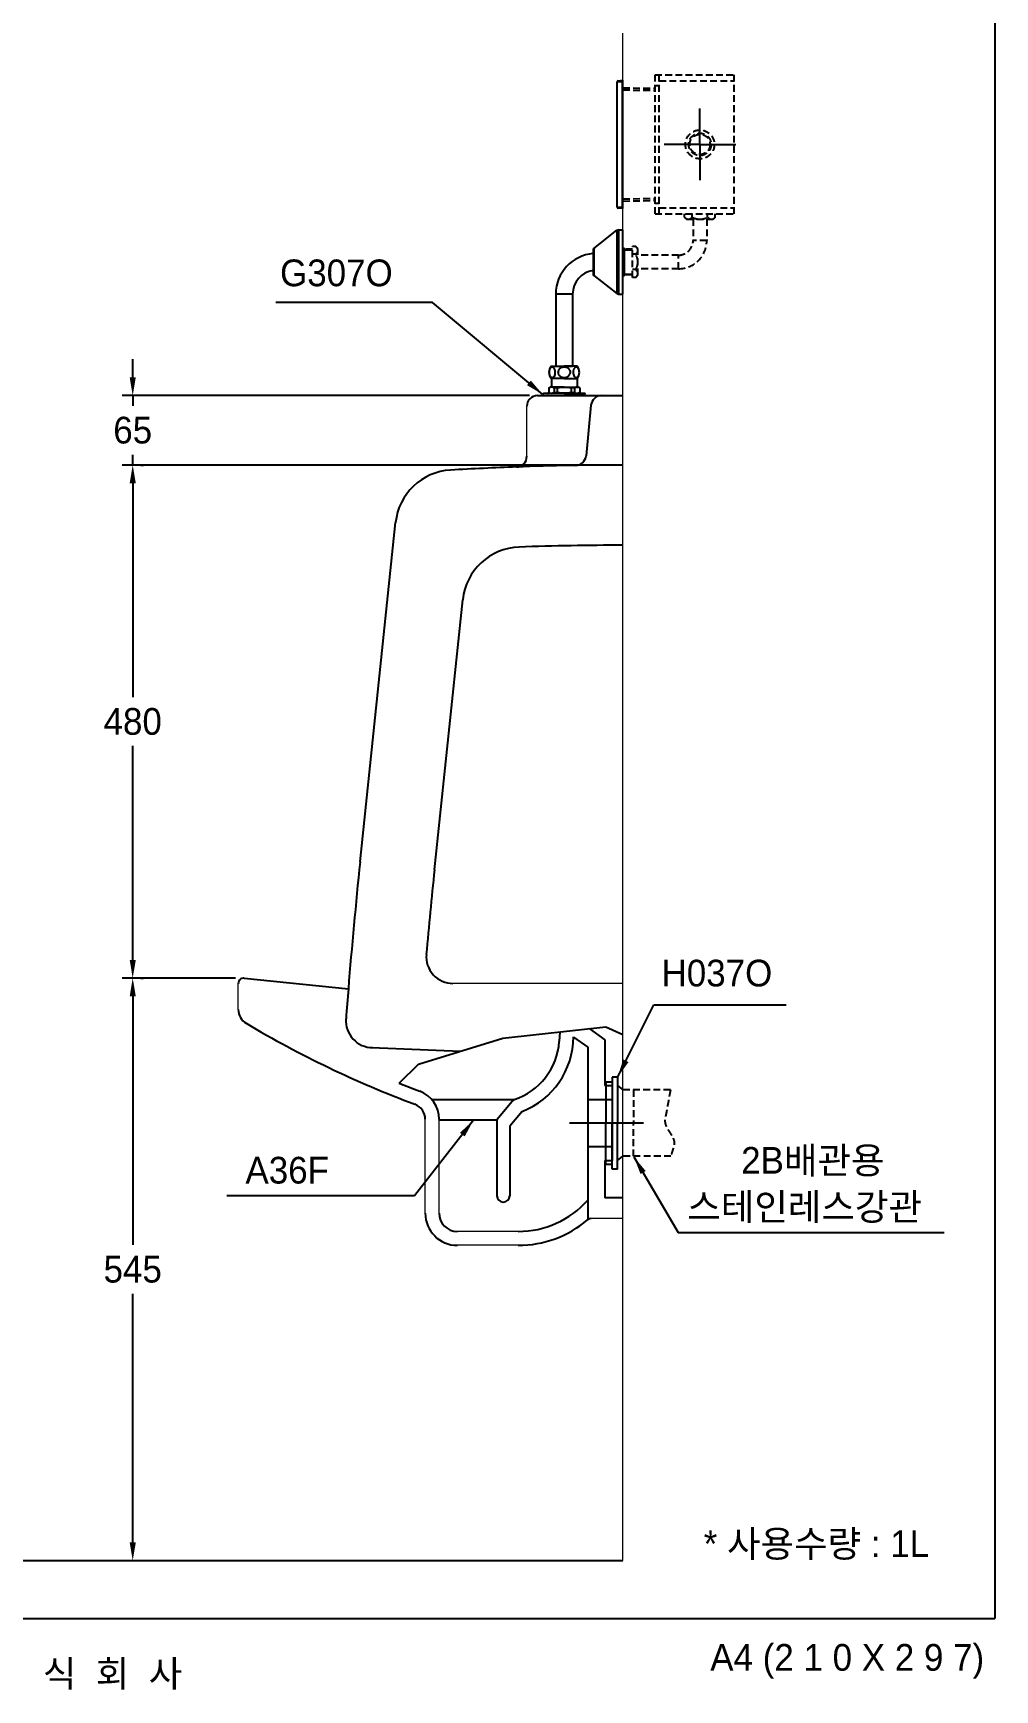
# Model space of a CAD drawing. Header units: millimetres. Extents: x 0 to 3797, y -67 to 2530.
# Drawn here: x 2897 to 3797, y -67 to 1483 of the extents above; entities that cross this region are included whole.
import ezdxf
from ezdxf.enums import TextEntityAlignment as Align
from ezdxf.lldxf.tags import DXFTag

# ---------------------------------------------------------------- set-up
doc = ezdxf.new("R2010")
doc.units = ezdxf.units.MM
doc.linetypes.add('DASHED2', pattern=[9.525, 6.35, -3.175])
for name, color, linetype in [('TEXT', 7, 'Continuous'), ('내부선 및 부속', 4, 'Continuous'), ('도각라인', 255, 'Continuous'), ('외형선', 3, 'Continuous'), ('점선', 6, 'DASHED2'), ('중심선', 1, 'DASHED'), ('치수선', 7, 'Continuous')]:
    doc.layers.add(name, color=color, linetype=linetype)
doc.styles.add('____', font='')
doc.styles.add('타이틀', font='H2GTRM.TTF', dxfattribs={"height": 25})
doc.styles.get('____').set_extended_font_data('굴림')
tags = doc.linetypes.add('DASHDOT', pattern=[70, 31, -13, 13, -13]).pattern_tags.tags
tags[10:11] = [DXFTag(74, 4), DXFTag(75, 0), DXFTag(340, '0'), DXFTag(46, 0.0), DXFTag(50, 0.0), DXFTag(44, 0.0), DXFTag(45, 0.0)]
tags[8:9] = [DXFTag(74, 4), DXFTag(75, 0), DXFTag(340, '0'), DXFTag(46, 0.0), DXFTag(50, 0.0), DXFTag(44, 0.0), DXFTag(45, 0.0)]
tags[6:7] = [DXFTag(74, 4), DXFTag(75, 0), DXFTag(340, '0'), DXFTag(46, 0.0), DXFTag(50, 0.0), DXFTag(44, 0.0), DXFTag(45, 0.0)]
tags[4:5] = [DXFTag(74, 4), DXFTag(75, 0), DXFTag(340, '0'), DXFTag(46, 0.0), DXFTag(50, 0.0), DXFTag(44, 0.0), DXFTag(45, 0.0)]
tags = doc.linetypes.add('DASHED', pattern=[25.72, 12.86, -12.86]).pattern_tags.tags
tags[6:7] = [DXFTag(74, 4), DXFTag(75, 0), DXFTag(340, '0'), DXFTag(46, 0.0), DXFTag(50, 0.0), DXFTag(44, 0.0), DXFTag(45, 0.0)]
tags[4:5] = [DXFTag(74, 4), DXFTag(75, 0), DXFTag(340, '0'), DXFTag(46, 0.0), DXFTag(50, 0.0), DXFTag(44, 0.0), DXFTag(45, 0.0)]
doc.dimstyles.new('MSADIM', dxfattribs={"dimtxt": 33, "dimasz": 17, "dimexe": 10, "dimexo": 7.5, "dimgap": 10, "dimtad": 0, "dimtih": 1, "dimtoh": 1, "dimdec": 0, "dimzin": 1, "dimdsep": 46, "dimtxsty": '____', "dimcen": 11.25, "dimadec": 0, "dimazin": 0, "dimtfac": 1, "dimtdec": 0, "dimtix": 1, "dimtmove": 0, "dimatfit": 3, "dimfxl": 0, "dimtolj": 1, "dimtzin": 1, "dimarcsym": 0})

# ---------------------------------------------------------------- blocks, each defined once
blk = doc.blocks.new('*D34')
at = {"layer": '치수선', "color": 0, "linetype": 'Continuous', "lineweight": -2}
for p, q in [((3441.4, 1079), (2980.1, 1079)), ((2990.1, 1062), (2990.1, 861.9)), ((2990.1, 616), (2990.1, 816.2)), ((3086.4, 599), (2980.1, 599))]:
    blk.add_line(p, q, dxfattribs=at)
at = {"layer": '치수선', "color": 0, "linetype": 'Continuous'}
for points in [[(2987.3, 1062), (2993, 1062), (2990.1, 1079)], [(2987.3, 616), (2993, 616), (2990.1, 599)]]:
    blk.add_solid(points, dxfattribs=at)
at = {"layer": '치수선', "color": 0, "linetype": 'Continuous', "insert": (2990.1, 839), "char_height": 25, "attachment_point": 5, "style": '____'}
blk.add_mtext('\\A1;480', dxfattribs=at)
blk = doc.blocks.new('*D35')
at = {"layer": '치수선', "color": 0, "linetype": 'Continuous', "lineweight": -2}
for p, q in [((2990.1, 1161), (2990.1, 1178)), ((3361.4, 1144), (2980.1, 1144)), ((2990.1, 1144), (2990.1, 1134.4)), ((2990.1, 1079), (2990.1, 1088.7)), ((2997.6, 1079), (3000.1, 1079)), ((2990.1, 1062), (2990.1, 1045))]:
    blk.add_line(p, q, dxfattribs=at)
at = {"layer": '치수선', "color": 0, "linetype": 'Continuous'}
for points in [[(2987.3, 1161), (2993, 1161), (2990.1, 1144)], [(2987.3, 1062), (2993, 1062), (2990.1, 1079)]]:
    blk.add_solid(points, dxfattribs=at)
at = {"layer": '치수선', "color": 0, "linetype": 'Continuous', "insert": (2990.1, 1111.5), "char_height": 25, "attachment_point": 5, "style": '____'}
blk.add_mtext('\\A1;65', dxfattribs=at)
blk = doc.blocks.new('*D36')
at = {"layer": '치수선', "color": 0, "linetype": 'Continuous', "lineweight": -2}
for p, q in [((2997.6, 599), (3000.1, 599)), ((2990.1, 582), (2990.1, 349.4)), ((2990.1, 71), (2990.1, 303.7)), ((2997.6, 54), (3000.1, 54))]:
    blk.add_line(p, q, dxfattribs=at)
at = {"layer": '치수선', "color": 0, "linetype": 'Continuous'}
for points in [[(2987.3, 582), (2993, 582), (2990.1, 599)], [(2987.3, 71), (2993, 71), (2990.1, 54)]]:
    blk.add_solid(points, dxfattribs=at)
at = {"layer": '치수선', "color": 0, "linetype": 'Continuous', "insert": (2990.1, 326.5), "char_height": 25, "attachment_point": 5, "style": '____'}
blk.add_mtext('\\A1;545', dxfattribs=at)

msp = doc.modelspace()

# ---------------------------------------------------------------- linework, layer by layer
at = {"layer": '내부선 및 부속', "linetype": 'Continuous'}
for p, q in [((3443.4, 1437.6), (3448.4, 1437.9)), ((3443.4, 1320.4), (3443.4, 1437.6)), ((3444.3, 1438.6), (3448.9, 1439)), ((3448.3, 1438.9), (3448.4, 1437.9)), ((3448.4, 1437.9), (3448.9, 1438)), ((3448.4, 1320), (3448.4, 1437.9)), ((3448.9, 1319), (3448.9, 1439)), ((3448.4, 1320), (3443.4, 1320.4)), ((3448.9, 1319), (3444.3, 1319.4)), ((3448.3, 1319), (3448.4, 1320)), ((3448.9, 1320), (3448.4, 1320)), ((3421.7, 1281.6), (3443.3, 1298.6)), ((3443.3, 1298.6), (3443.3, 1239.4)), ((3444.6, 1299), (3444.6, 1239)), ((3444.6, 1299), (3448.9, 1299)), ((3448.9, 1239), (3448.9, 1299)), ((3420.9, 1280), (3420.9, 1258)), ((3421.7, 1281.6), (3421.7, 1256.4)), ((3448.9, 1282), (3450.4, 1282)), ((3449.1, 1280.5), (3448.9, 1280.5)), ((3449.1, 1282), (3449.1, 1280.5)), ((3450.4, 1256), (3450.4, 1282)), ((3421.7, 1256.4), (3443.3, 1239.4)), ((3449.1, 1270.4), (3448.9, 1270.4)), ((3449.1, 1267.5), (3448.9, 1267.5)), ((3449.1, 1257.4), (3448.9, 1257.4)), ((3450.4, 1256), (3448.9, 1256)), ((3449.1, 1270.4), (3449.1, 1267.5)), ((3449.1, 1257.4), (3449.1, 1256)), ((3386, 1239), (3386, 1171.5)), ((3401.8, 1239), (3386, 1239)), ((3401.8, 1239), (3401.8, 1171.5)), ((3444.6, 1239), (3448.9, 1239)), ((3379.8, 1166.6), (3379.7, 1165.8)), ((3379.7, 1165.8), (3379.8, 1164.8)), ((3379.9, 1167.5), (3379.8, 1167.3)), ((3379.8, 1167.3), (3379.8, 1167)), ((3379.8, 1167), (3379.8, 1166.6)), ((3379.8, 1164.8), (3379.8, 1164.5)), ((3379.8, 1164.5), (3379.9, 1164.1)), ((3380, 1167.7), (3379.9, 1167.5)), ((3379.9, 1164.1), (3379.9, 1163.9)), ((3379.9, 1163.9), (3380, 1163.7)), ((3380.1, 1168.2), (3380, 1168)), ((3380, 1168), (3380, 1167.7)), ((3380, 1163.7), (3380.1, 1163.5)), ((3380.2, 1168.5), (3380.1, 1168.3)), ((3380.1, 1168.3), (3380.1, 1168.2)), ((3380.1, 1163.5), (3380.1, 1163.3)), ((3380.1, 1163.3), (3380.2, 1163.2)), ((3380.3, 1168.6), (3380.2, 1168.5)), ((3380.2, 1163.2), (3380.2, 1163)), ((3380.2, 1163), (3380.3, 1162.9)), ((3380.4, 1168.9), (3380.3, 1168.8)), ((3380.3, 1168.8), (3380.3, 1168.6)), ((3380.3, 1162.9), (3380.4, 1162.8)), ((3380.5, 1169), (3380.4, 1168.9)), ((3380.4, 1162.8), (3380.4, 1162.6)), ((3380.4, 1162.6), (3380.5, 1162.5)), ((3380.6, 1169.2), (3380.5, 1169.1)), ((3380.5, 1169.1), (3380.5, 1169)), ((3380.5, 1162.5), (3380.6, 1162.4)), ((3380.7, 1169.4), (3380.6, 1169.2)), ((3380.8, 1169.6), (3380.7, 1169.5)), ((3380.7, 1169.5), (3380.7, 1169.4)), ((3380.9, 1169.7), (3380.8, 1169.6)), ((3381, 1169.8), (3380.9, 1169.7)), ((3381.1, 1169.9), (3381, 1169.8)), ((3381.2, 1170), (3381.1, 1169.9)), ((3381.3, 1170), (3381.2, 1170)), ((3381.4, 1170.2), (3381.3, 1170.1)), ((3381.3, 1170.1), (3381.3, 1170)), ((3381.5, 1170.3), (3381.4, 1170.2)), ((3381.5, 1171.5), (3393.9, 1171.5)), ((3381.6, 1170.3), (3381.5, 1170.3)), ((3381.7, 1170.4), (3381.6, 1170.3)), ((3381.8, 1170.4), (3381.7, 1170.4)), ((3381.9, 1170.5), (3381.8, 1170.4)), ((3382, 1170.5), (3381.9, 1170.5)), ((3382.3, 1170.6), (3382, 1170.5)), ((3382.5, 1170.6), (3382.3, 1170.6)), ((3382.6, 1170.6), (3382.5, 1170.6)), ((3382.8, 1170.6), (3382.6, 1170.6)), ((3383, 1170.6), (3382.8, 1170.6)), ((3383.2, 1170.5), (3383, 1170.6)), ((3383.3, 1170.5), (3383.2, 1170.5)), ((3383.4, 1170.4), (3383.3, 1170.5)), ((3383.5, 1170.4), (3383.4, 1170.4)), ((3383.6, 1170.3), (3383.5, 1170.4)), ((3383.7, 1170.3), (3383.6, 1170.3)), ((3383.8, 1170.2), (3383.7, 1170.3)), ((3383.9, 1170.2), (3383.8, 1170.2)), ((3384, 1170.1), (3383.9, 1170.2)), ((3384, 1170), (3384, 1170.1)), ((3384.1, 1169.9), (3384, 1170)), ((3384.2, 1169.8), (3384.1, 1169.9)), ((3384.3, 1169.7), (3384.2, 1169.8)), ((3384.4, 1169.6), (3384.3, 1169.7)), ((3384.5, 1169.5), (3384.4, 1169.6)), ((3384.5, 1169.4), (3384.5, 1169.5)), ((3384.6, 1169.3), (3384.5, 1169.4)), ((3384.7, 1169.2), (3384.6, 1169.3)), ((3384.8, 1169.1), (3384.7, 1169.2)), ((3384.8, 1168.9), (3384.8, 1169.1)), ((3384.9, 1168.8), (3384.8, 1168.9)), ((3385, 1168.7), (3384.9, 1168.8)), ((3385, 1168.5), (3385, 1168.7)), ((3385.1, 1168.4), (3385, 1168.5)), ((3385.1, 1168.3), (3385.1, 1168.4)), ((3385.2, 1168.1), (3385.1, 1168.3)), ((3385.2, 1167.9), (3385.2, 1168.1)), ((3385.3, 1167.7), (3385.2, 1167.9)), ((3385.4, 1167.4), (3385.3, 1167.7)), ((3385.4, 1167.1), (3385.4, 1167.4)), ((3385.5, 1166.8), (3385.4, 1167.1)), ((3385.5, 1165.8), (3385.5, 1166.8)), ((3386, 1171.5), (3401.8, 1171.5)), ((3388.1, 1165.5), (3388.2, 1164.8)), ((3388.2, 1164.8), (3388.4, 1164.2)), ((3388.6, 1167.8), (3388.4, 1167.5)), ((3388.4, 1164.2), (3388.5, 1163.9)), ((3388.5, 1163.9), (3388.7, 1163.5)), ((3388.8, 1168.2), (3388.6, 1167.8)), ((3388.7, 1163.5), (3388.9, 1163.2)), ((3389, 1168.5), (3388.8, 1168.2)), ((3388.9, 1163.2), (3389.2, 1163)), ((3389.3, 1168.8), (3389, 1168.5)), ((3389.2, 1163), (3389.5, 1162.6)), ((3389.6, 1169.1), (3389.3, 1168.8)), ((3389.5, 1162.6), (3389.8, 1162.4)), ((3389.9, 1169.3), (3389.6, 1169.1)), ((3390.3, 1169.6), (3389.9, 1169.3)), ((3390.6, 1169.8), (3390.3, 1169.6)), ((3391.1, 1170), (3390.6, 1169.8)), ((3391.5, 1170.2), (3391.1, 1170)), ((3392.1, 1170.4), (3391.5, 1170.2)), ((3406.3, 1171.5), (3393.9, 1171.5)), ((3396.3, 1170.2), (3395.7, 1170.4)), ((3396.7, 1170), (3396.3, 1170.2)), ((3397.1, 1169.8), (3396.7, 1170)), ((3397.5, 1169.6), (3397.1, 1169.8)), ((3397.9, 1169.3), (3397.5, 1169.6)), ((3398.1, 1169.1), (3397.9, 1169.3)), ((3398, 1162.4), (3398.3, 1162.6)), ((3398.5, 1168.8), (3398.1, 1169.1)), ((3398.3, 1162.6), (3398.6, 1163)), ((3398.7, 1168.5), (3398.5, 1168.8)), ((3398.6, 1163), (3398.8, 1163.2)), ((3398.9, 1168.2), (3398.7, 1168.5)), ((3398.8, 1163.2), (3399, 1163.5)), ((3399.2, 1167.8), (3398.9, 1168.2)), ((3399, 1163.5), (3399.3, 1163.9)), ((3399.3, 1167.5), (3399.2, 1167.8)), ((3399.3, 1163.9), (3399.4, 1164.2)), ((3399.4, 1164.2), (3399.6, 1164.8)), ((3399.6, 1164.8), (3399.7, 1165.5)), ((3402.3, 1166.8), (3402.2, 1165.8)), ((3402.4, 1167.4), (3402.3, 1167.1)), ((3402.3, 1167.1), (3402.3, 1166.8)), ((3402.5, 1167.7), (3402.4, 1167.4)), ((3402.6, 1168.1), (3402.5, 1167.9)), ((3402.5, 1167.9), (3402.5, 1167.7)), ((3402.7, 1168.4), (3402.6, 1168.3)), ((3402.6, 1168.3), (3402.6, 1168.1)), ((3402.8, 1168.7), (3402.7, 1168.5)), ((3402.7, 1168.5), (3402.7, 1168.4)), ((3402.9, 1168.8), (3402.8, 1168.7)), ((3403, 1169.1), (3402.9, 1168.9)), ((3402.9, 1168.9), (3402.9, 1168.8)), ((3403.1, 1169.2), (3403, 1169.1)), ((3403.2, 1169.4), (3403.1, 1169.3)), ((3403.1, 1169.3), (3403.1, 1169.2)), ((3403.3, 1169.5), (3403.2, 1169.4)), ((3403.4, 1169.6), (3403.3, 1169.5)), ((3403.5, 1169.7), (3403.4, 1169.6)), ((3403.6, 1169.9), (3403.5, 1169.8)), ((3403.5, 1169.8), (3403.5, 1169.7)), ((3403.7, 1170), (3403.6, 1169.9)), ((3403.8, 1170.1), (3403.7, 1170)), ((3403.9, 1170.2), (3403.8, 1170.1)), ((3404, 1170.2), (3403.9, 1170.2)), ((3404.1, 1170.3), (3404, 1170.2)), ((3404.2, 1170.3), (3404.1, 1170.3)), ((3404.3, 1170.4), (3404.2, 1170.3)), ((3404.4, 1170.4), (3404.3, 1170.4)), ((3404.5, 1170.5), (3404.4, 1170.4)), ((3404.6, 1170.5), (3404.5, 1170.5)), ((3404.8, 1170.6), (3404.6, 1170.5)), ((3405, 1170.6), (3404.8, 1170.6)), ((3405.1, 1170.6), (3405, 1170.6)), ((3405.3, 1170.6), (3405.1, 1170.6)), ((3405.5, 1170.6), (3405.3, 1170.6)), ((3405.8, 1170.5), (3405.5, 1170.6)), ((3405.9, 1170.5), (3405.8, 1170.5)), ((3406, 1170.4), (3405.9, 1170.5)), ((3406.1, 1170.3), (3406, 1170.4)), ((3406, 1170.4), (3406, 1170.4)), ((3406.2, 1170.3), (3406.1, 1170.3)), ((3406.3, 1170.2), (3406.2, 1170.3)), ((3406.4, 1170.1), (3406.3, 1170.2)), ((3406.5, 1170), (3406.4, 1170.1)), ((3406.6, 1170), (3406.5, 1170)), ((3406.7, 1169.9), (3406.6, 1170)), ((3406.8, 1169.8), (3406.7, 1169.9)), ((3406.9, 1169.7), (3406.8, 1169.8)), ((3406.9, 1169.6), (3406.9, 1169.7)), ((3407, 1169.5), (3406.9, 1169.6)), ((3407.1, 1169.4), (3407, 1169.5)), ((3407.2, 1169.2), (3407.1, 1169.4)), ((3407.2, 1169.1), (3407.2, 1169.2)), ((3407.3, 1169), (3407.2, 1169.1)), ((3407.2, 1162.4), (3407.3, 1162.5)), ((3407.4, 1168.9), (3407.3, 1169)), ((3407.3, 1162.6), (3407.4, 1162.8)), ((3407.3, 1162.5), (3407.3, 1162.6)), ((3407.4, 1168.8), (3407.4, 1168.9)), ((3407.5, 1168.6), (3407.4, 1168.8)), ((3407.4, 1162.8), (3407.5, 1162.9)), ((3407.6, 1168.5), (3407.5, 1168.6)), ((3407.5, 1163), (3407.6, 1163.2)), ((3407.5, 1162.9), (3407.5, 1163)), ((3407.6, 1168.3), (3407.6, 1168.5)), ((3407.7, 1168.2), (3407.6, 1168.3)), ((3407.6, 1163.3), (3407.7, 1163.5)), ((3407.6, 1163.2), (3407.6, 1163.3)), ((3407.7, 1168), (3407.7, 1168.2)), ((3407.8, 1167.7), (3407.7, 1168)), ((3407.7, 1163.5), (3407.8, 1163.7)), ((3407.9, 1167.5), (3407.8, 1167.7)), ((3407.8, 1163.9), (3407.9, 1164.1)), ((3407.8, 1163.7), (3407.8, 1163.9)), ((3407.9, 1167.3), (3407.9, 1167.5)), ((3408, 1167), (3407.9, 1167.3)), ((3407.9, 1164.5), (3408, 1164.8)), ((3407.9, 1164.1), (3407.9, 1164.5)), ((3408, 1166.6), (3408, 1167)), ((3408.1, 1165.8), (3408, 1166.6)), ((3408, 1164.8), (3408.1, 1165.8)), ((3379.4, 1151.1), (3380.9, 1152)), ((3379.4, 1151.1), (3379.4, 1147)), ((3380.6, 1162.4), (3380.6, 1162.3)), ((3380.6, 1162.3), (3380.7, 1162.2)), ((3380.7, 1162.2), (3380.8, 1162)), ((3380.8, 1162), (3380.9, 1161.9)), ((3380.9, 1161.9), (3380.9, 1161.8)), ((3380.9, 1161.8), (3381, 1161.8)), ((3393.9, 1152), (3380.9, 1152)), ((3381, 1161.8), (3381.1, 1161.7)), ((3381.1, 1161.7), (3381.2, 1161.6)), ((3381.2, 1161.6), (3381.3, 1161.5)), ((3381.3, 1161.5), (3381.4, 1161.4)), ((3381.4, 1161.4), (3381.5, 1161.4)), ((3381.5, 1161.4), (3381.6, 1161.3)), ((3385.4, 1160), (3381.5, 1160)), ((3381.6, 1161.3), (3381.7, 1161.2)), ((3381.7, 1161.2), (3381.8, 1161.2)), ((3381.8, 1161.2), (3381.9, 1161.1)), ((3381.9, 1161.1), (3382, 1161.1)), ((3381.9, 1160), (3381.9, 1152)), ((3382, 1161.1), (3382.1, 1161.1)), ((3382.1, 1161.1), (3382.3, 1161)), ((3382.3, 1161), (3382.5, 1161)), ((3382.5, 1161), (3382.6, 1161)), ((3382.6, 1161), (3382.8, 1161)), ((3382.8, 1161), (3383, 1161)), ((3383, 1161), (3383.2, 1161.1)), ((3383.2, 1161.1), (3383.3, 1161.1)), ((3383.3, 1161.1), (3383.4, 1161.2)), ((3383.4, 1161.2), (3383.5, 1161.2)), ((3383.5, 1161.2), (3383.6, 1161.3)), ((3383.6, 1161.3), (3383.7, 1161.3)), ((3383.7, 1161.3), (3383.8, 1161.4)), ((3383.8, 1161.4), (3383.9, 1161.5)), ((3383.9, 1161.5), (3384, 1161.5)), ((3384, 1161.5), (3384.1, 1161.6)), ((3384.1, 1161.6), (3384.2, 1161.7)), ((3384.2, 1161.7), (3384.3, 1161.8)), ((3384.3, 1161.9), (3384.4, 1162)), ((3384.3, 1161.8), (3384.3, 1161.9)), ((3384.4, 1151), (3384.4, 1149)), ((3384.4, 1149), (3384.4, 1147)), ((3393.9, 1160), (3385.4, 1160)), ((3387.4, 1151), (3387.4, 1149)), ((3387.4, 1149), (3387.4, 1147)), ((3389.8, 1162.4), (3390.1, 1162.2)), ((3390.1, 1162.2), (3390.4, 1161.9)), ((3393.9, 1160), (3402.4, 1160)), ((3393.9, 1152), (3406.9, 1152)), ((3397.4, 1161.9), (3397.7, 1162.2)), ((3397.7, 1162.2), (3398, 1162.4)), ((3400.4, 1151), (3400.4, 1149)), ((3400.4, 1149), (3400.4, 1147)), ((3402.4, 1160), (3406.2, 1160)), ((3403.3, 1162), (3403.4, 1161.9)), ((3403.4, 1161.9), (3403.5, 1161.8)), ((3403.4, 1151), (3403.4, 1149)), ((3403.4, 1149), (3403.4, 1147)), ((3403.5, 1161.8), (3403.6, 1161.7)), ((3403.6, 1161.7), (3403.7, 1161.6)), ((3403.7, 1161.6), (3403.8, 1161.5)), ((3403.8, 1161.5), (3403.9, 1161.5)), ((3403.9, 1161.5), (3404, 1161.4)), ((3404, 1161.4), (3404, 1161.3)), ((3404, 1161.3), (3404.1, 1161.3)), ((3404.1, 1161.3), (3404.2, 1161.2)), ((3404.2, 1161.2), (3404.3, 1161.2)), ((3404.3, 1161.2), (3404.4, 1161.1)), ((3404.4, 1161.1), (3404.5, 1161.1)), ((3404.5, 1161.1), (3404.8, 1161)), ((3404.8, 1161), (3405, 1161)), ((3405, 1161), (3405.1, 1161)), ((3405.1, 1161), (3405.3, 1161)), ((3405.3, 1161), (3405.5, 1161)), ((3405.5, 1161), (3405.7, 1161.1)), ((3405.7, 1161.1), (3405.8, 1161.1)), ((3405.8, 1161.1), (3405.9, 1161.1)), ((3405.9, 1161.1), (3406, 1161.2)), ((3405.9, 1160), (3405.9, 1152)), ((3406, 1161.2), (3406.1, 1161.2)), ((3406.1, 1161.2), (3406.2, 1161.3)), ((3406.2, 1161.3), (3406.3, 1161.4)), ((3406.3, 1161.4), (3406.4, 1161.4)), ((3406.4, 1161.4), (3406.5, 1161.5)), ((3406.5, 1161.5), (3406.6, 1161.6)), ((3406.6, 1161.7), (3406.7, 1161.8)), ((3406.6, 1161.6), (3406.6, 1161.7)), ((3406.7, 1161.8), (3406.8, 1161.8)), ((3406.8, 1161.8), (3406.9, 1161.9)), ((3406.9, 1161.9), (3407, 1162)), ((3408.4, 1151.1), (3406.9, 1152)), ((3407, 1162), (3407.1, 1162.2)), ((3407.1, 1162.3), (3407.2, 1162.4)), ((3407.1, 1162.2), (3407.1, 1162.3)), ((3408.4, 1151.1), (3408.4, 1147)), ((3412.9, 1146), (3374.9, 1146)), ((3374.9, 1144), (3393.9, 1144)), ((3374.9, 1144), (3393.9, 1144)), ((3375.9, 1144), (3411.9, 1144)), ((3378.4, 1146), (3378.5, 1146)), ((3412.9, 1144), (3393.9, 1144)), ((3412.9, 1144), (3393.9, 1144)), ((3409.3, 1146), (3409.4, 1146)), ((3257.6, 518.4), (3336.5, 542.8)), ((3336.5, 542.8), (3432.8, 553.5)), ((3389.9, 548.7), (3389.3, 539.8)), ((3402.5, 543.9), (3415.9, 534.3)), ((3417.3, 551.8), (3431.9, 541.4)), ((3432.8, 553.5), (3448.9, 546.3)), ((3415.9, 534.3), (3415.9, 441.4)), ((3431.9, 541.4), (3431.9, 498.4)), ((3239.4, 500.6), (3257.6, 518.4)), ((3431.9, 498.4), (3438.9, 498.4)), ((3432.9, 501.9), (3438.9, 501.9)), ((3432.9, 501.9), (3432.9, 463.4)), ((3443.9, 506.4), (3438.9, 506.4)), ((3438.9, 506.4), (3438.9, 463.4)), ((3438.9, 498.4), (3438.9, 428.4)), ((3443.9, 506.4), (3443.9, 463.4)), ((3443.9, 498.4), (3448.9, 494.4)), ((3269.9, 485.4), (3346.9, 485.4)), ((3346.9, 485.4), (3330.9, 466.4)), ((3415.9, 485.4), (3438.9, 485.4)), ((3276.9, 466.4), (3330.9, 466.4)), ((3330.9, 466.4), (3330.9, 395.4)), ((3354.6, 474.3), (3342.9, 460.4)), ((3342.9, 460.4), (3342.9, 395.4)), ((3432.9, 424.9), (3432.9, 463.4)), ((3438.9, 420.4), (3438.9, 463.4)), ((3443.9, 420.4), (3443.9, 463.4)), ((3415.9, 441.4), (3415.9, 373)), ((3415.9, 441.4), (3438.9, 441.4)), ((3431.9, 428.4), (3438.9, 428.4)), ((3431.9, 428.4), (3431.9, 393.4)), ((3432.9, 424.9), (3438.9, 424.9)), ((3443.9, 420.4), (3438.9, 420.4)), ((3443.9, 428.4), (3448.9, 432.4)), ((3448.9, 393.4), (3431.9, 393.4))]:
    msp.add_line(p, q, dxfattribs=at)
at = {"layer": '내부선 및 부속'}
for p, q in [((3418.9, 1135), (3414.3, 1087.7)), ((3272.5, 700.4), (3299, 953)), ((3213.6, 534.1), (3296.7, 530.5))]:
    msp.add_line(p, q, dxfattribs=at)
at = {"layer": '내부선 및 부속', "linetype": 'Continuous', "lineweight": 18}
for p, q in [((3448.9, 594), (3289.8, 594)), ((3276.9, 379), (3276.9, 466.9)), ((3350.9, 362), (3293.9, 362))]:
    msp.add_line(p, q, dxfattribs=at)
at = {"layer": '내부선 및 부속', "linetype": 'Continuous'}
for centre, radius, start, end in [((3444.4, 1437.6), 1, 95.0006, 180.0001), ((3444.4, 1320.4), 1, 179.9999, 264.9994), ((3444.6, 1297), 2, 90, 128.047), ((3423.9, 1239), 37.9, 94.54, 180), ((3422.9, 1280), 2, 128.047, 180), ((3423.9, 1239), 22.1, 97.8018, 180), ((3422.9, 1258), 2, 180, 231.953), ((3444.6, 1241), 2, 231.953, 270), ((3389.6, 1165.7), 9.98, 144.4985, 179.7412), ((3389.6, 1165.7), 9.98, 179.7412, 214.8682), ((3380.1, 1165.3), 5.48, 322.4236, 4.714), ((3391.8, 1165.8), 3.73, 153.456, 184.8193), ((3393.4, 1165.9), 4.7, 84.3415, 106.5393), ((3394.3, 1165.9), 4.7, 73.4607, 95.6585), ((3396, 1165.8), 3.73, 355.1807, 26.544), ((3407.7, 1165.3), 5.48, 175.286, 217.5764), ((3398.1, 1165.7), 9.98, 0.2588, 35.5015), ((3398.1, 1165.7), 9.98, 325.1318, 0.2588), ((3378.4, 1147), 1, 275.4232, 0), ((3381.9, 1149.7), 3.63, 226.537, 313.5656), ((3380.9, 1145.6), 6.43, 57.6144, 90.4948), ((3385.9, 1145.5), 5.72, 74.7919, 105.2081), ((3385.9, 1152.6), 5.72, 254.7919, 285.2081), ((3393.2, 1118.3), 33.2, 88.77, 100.0274), ((3393.2, 1179.8), 33.2, 259.9726, 271.23), ((3393.9, 1167.9), 6.92, 239.3391, 269.8436), ((3393.9, 1167.9), 6.92, 270.1564, 300.6609), ((3394.6, 1118.3), 33.2, 79.9726, 91.23), ((3394.6, 1179.8), 33.2, 268.77, 280.0274), ((3401.9, 1145.5), 5.72, 74.7919, 105.2081), ((3401.9, 1152.6), 5.72, 254.7919, 285.2081), ((3406.8, 1145.6), 6.43, 89.5052, 122.3856), ((3405.9, 1149.7), 3.63, 226.4344, 313.463), ((3409.4, 1147), 1, 180, 264.5768), ((3374.9, 1145), 1, 90, 180), ((3374.9, 1145), 1, 180, 270), ((3412.9, 1145), 1, 0, 90), ((3412.9, 1145), 1, 270, 0), ((3327.5, 544.2), 75, 291.1982, 359.7775), ((3327.5, 544.2), 62, 288.2609, 355.8809), ((3336.9, 395.4), 6, 180, 0)]:
    msp.add_arc(centre, radius, start, end, dxfattribs=at)
at = {"layer": '내부선 및 부속'}
for centre, radius, start, end in [((3428.9, 1134), 10, 90, 174.4373), ((3404.4, 1088.7), 10, 270.9241, 354.4373), ((3448.9, -1671), 2750, 90, 92.0764), ((3353.7, 947.3), 55, 92.0789, 174.0209), ((3448.9, -1676), 2680, 90, 92.0789), ((3448.9, -1676), 2680, 92.0764, 92.0789), ((8175.7, 186.9), 4930, 174.0209, 174.9457), ((3289.8, 619), 25, 174.9457, 270), ((8175.7, 186.9), 5000, 175.387, 175.7103), ((3214.6, 559), 25, 175.7103, 270), ((3606, 1417), 987, 248.193, 249.3992), ((3248.9, 466.9), 28, 0, 69.3992), ((3296.7, 571.5), 100, 299.7546, 300.3331), ((3350.9, 449), 87, 270, 318.3494), ((3293.9, 379), 17, 180, 270)]:
    msp.add_arc(centre, radius, start, end, dxfattribs=at)
at = {"layer": '내부선 및 부속', "linetype": 'Continuous'}
for points, knots in [([(3450.4, 1275.5), (3450.4, 1276.3), (3450.1, 1278.1), (3449.5, 1279.7), (3449.1, 1280.5)], [0, 0, 0, 0, 0.496546, 1, 1, 1, 1]), ([(3449.1, 1270.4), (3449.5, 1271.2), (3450.1, 1272.9), (3450.4, 1274.6), (3450.4, 1275.5)], [0, 0, 0, 0, 0.503432, 1, 1, 1, 1]), ([(3450.4, 1262.5), (3450.4, 1263.3), (3450.1, 1265.1), (3449.5, 1266.7), (3449.1, 1267.5)], [0, 0, 0, 0, 0.496546, 1, 1, 1, 1]), ([(3449.1, 1257.4), (3449.5, 1258.2), (3450.1, 1259.9), (3450.4, 1261.6), (3450.4, 1262.5)], [0, 0, 0, 0, 0.503432, 1, 1, 1, 1])]:
    msp.add_open_spline(points, degree=3, knots=knots, dxfattribs=at)
at = {"layer": '도각라인', "color": 7}
for p in [(3796.9, 2530), (1996.9, 0)]:
    msp.add_line(p, (3796.9, 0), dxfattribs=at)
at = {"layer": '외형선', "linetype": 'Continuous', "lineweight": 18}
for p, q in [((3448.9, 54), (3448.9, 1483.1)), ((3358.9, 1087.2), (3358.9, 1134)), ((3448.9, 1144), (3368.9, 1144)), ((3448.9, 1144), (3368.9, 1144)), ((3088.9, 569.6), (3088.9, 594)), ((3263.9, 379), (3263.9, 466.9)), ((3448.9, 374), (3418.9, 374)), ((3350.9, 349), (3293.9, 349))]:
    msp.add_line(p, q, dxfattribs=at)
at = {"layer": '외형선'}
for p, q in [((3368.9, 1144), (3448.9, 1144)), ((3202.9, 707.7), (3236.1, 1025.1)), ((3094.4, 599), (3191.9, 589)), ((2088.6, 54), (3448.9, 54))]:
    msp.add_line(p, q, dxfattribs=at)
at = {"layer": '외형선', "linetype": 'Continuous'}
for p in [(3374.9, 1144), (3412.9, 1144)]:
    msp.add_line(p, (3393.9, 1144), dxfattribs=at)
at = {"layer": '외형선'}
for centre, radius, start, end in [((3368.9, 1134), 10, 90, 180), ((3348.9, 1087.2), 10, 272.0764, 0), ((3290.8, 1019.4), 55, 93.3622, 174.0209), ((3448.9, -1671), 2750, 92.0764, 93.3622), ((8175.7, 186.9), 5000, 174.0209, 175.387), ((3093.9, 594), 5, 84.1585, 180), ((3103.9, 569.6), 15, 180, 239.3508), ((3606, 1417), 1000, 239.3508, 249.3992), ((3248.9, 466.9), 15, 0, 69.3992), ((3293.9, 379), 30, 180, 270), ((3350.9, 449), 100, 270, 310.3676), ((3418.9, 369), 5, 90, 130.3676)]:
    msp.add_arc(centre, radius, start, end, dxfattribs=at)
at = {"layer": '점선'}
for p, q in [((3478.9, 1314), (3478.9, 1444)), ((3478.9, 1444), (3552.9, 1444)), ((3482.9, 1314), (3482.9, 1444)), ((3552.9, 1314), (3552.9, 1444)), ((3448.9, 1432), (3478.9, 1431.5)), ((3448.9, 1430), (3478.9, 1429.5)), ((3478.9, 1434), (3482.9, 1434)), ((3482.9, 1438.5), (3552.9, 1438.5)), ((3448.9, 1328), (3478.9, 1328.5)), ((3448.9, 1326), (3478.9, 1326.5)), ((3478.9, 1324), (3482.9, 1324)), ((3482.9, 1319.5), (3552.9, 1319.5)), ((3478.9, 1314), (3552.9, 1314)), ((3506.4, 1310.9), (3506.4, 1314)), ((3508.4, 1309), (3506.4, 1310.9)), ((3508.4, 1309), (3533.4, 1309)), ((3513.7, 1310.9), (3513.7, 1314)), ((3514.5, 1309), (3514.5, 1289)), ((3527.3, 1309), (3527.3, 1289)), ((3528.1, 1310.9), (3528.1, 1314)), ((3533.4, 1309), (3535.3, 1310.9)), ((3535.3, 1310.9), (3535.3, 1314)), ((3527.3, 1289), (3514.5, 1289)), ((3457.9, 1281), (3450.4, 1281)), ((3450.4, 1280.2), (3457.9, 1280.2)), ((3460.9, 1283.4), (3457.9, 1283.4)), ((3457.9, 1254.5), (3457.9, 1283.4)), ((3460.9, 1276.2), (3457.9, 1276.2)), ((3462.9, 1281.5), (3460.9, 1283.4)), ((3462.9, 1256.5), (3462.9, 1281.5)), ((3500.9, 1275.4), (3462.9, 1275.4)), ((3500.9, 1262.6), (3500.9, 1275.4)), ((3450.4, 1257.7), (3457.9, 1257.7)), ((3457.9, 1257), (3450.4, 1257)), ((3460.9, 1261.8), (3457.9, 1261.8)), ((3462.9, 1256.5), (3460.9, 1254.5)), ((3500.9, 1262.6), (3462.9, 1262.6)), ((3460.9, 1254.5), (3457.9, 1254.5)), ((3493.3, 494.4), (3448.9, 494.4)), ((3458.9, 494.4), (3458.9, 463.4)), ((3458.9, 432.4), (3458.9, 463.4)), ((3493.7, 432.4), (3448.9, 432.4))]:
    msp.add_line(p, q, dxfattribs=at)
for radius in [13.5, 10.5, 9.5]:
    msp.add_circle((3520.9, 1379), radius, dxfattribs=at)
for radius in [26.4, 13.6]:
    msp.add_arc((3500.9, 1289), radius, 270, 0, dxfattribs=at)
for points, knots in [([(3506.4, 1310.9), (3506.7, 1310.6), (3507.3, 1310.1), (3508.2, 1309.5), (3509.1, 1309.1), (3509.7, 1309), (3510.1, 1309)], [0, 0, 0, 0, 0.276078, 0.534137, 0.773539, 1, 1, 1, 1]), ([(3510.1, 1309), (3510.4, 1309), (3511, 1309.1), (3512, 1309.5), (3512.8, 1310.1), (3513.4, 1310.6), (3513.7, 1310.9)], [0, 0, 0, 0, 0.226461, 0.465863, 0.723922, 1, 1, 1, 1]), ([(3513.7, 1310.9), (3514.8, 1310.3), (3516.5, 1309.6), (3519, 1309.1), (3520.3, 1309), (3520.9, 1309)], [0, 0, 0, 0, 0.499773, 0.749892, 1, 1, 1, 1]), ([(3520.9, 1309), (3521.5, 1309), (3522.8, 1309.1), (3525.2, 1309.6), (3527, 1310.3), (3528.1, 1310.9)], [0, 0, 0, 0, 0.250108, 0.500227, 1, 1, 1, 1]), ([(3528.1, 1310.9), (3528.4, 1310.6), (3528.9, 1310.1), (3529.8, 1309.5), (3530.7, 1309.1), (3531.4, 1309), (3531.7, 1309)], [0, 0, 0, 0, 0.276078, 0.534137, 0.773539, 1, 1, 1, 1]), ([(3531.7, 1309), (3532, 1309), (3532.7, 1309.1), (3533.6, 1309.5), (3534.5, 1310.1), (3535, 1310.6), (3535.3, 1310.9)], [0, 0, 0, 0, 0.226461, 0.465863, 0.723922, 1, 1, 1, 1]), ([(3462.9, 1279.8), (3462.9, 1280.1), (3462.8, 1280.8), (3462.4, 1281.7), (3461.7, 1282.6), (3461.2, 1283.1), (3460.9, 1283.4)], [0, 0, 0, 0, 0.226461, 0.465864, 0.723923, 1, 1, 1, 1]), ([(3460.9, 1276.2), (3461.2, 1276.5), (3461.7, 1277), (3462.4, 1277.9), (3462.8, 1278.8), (3462.9, 1279.5), (3462.9, 1279.8)], [0, 0, 0, 0, 0.276078, 0.534136, 0.773539, 1, 1, 1, 1]), ([(3462.9, 1269), (3462.9, 1269.6), (3462.8, 1270.9), (3462.2, 1273.3), (3461.5, 1275.1), (3460.9, 1276.2)], [0, 0, 0, 0, 0.250108, 0.500227, 1, 1, 1, 1]), ([(3460.9, 1261.8), (3461.5, 1262.9), (3462.2, 1264.6), (3462.8, 1267.1), (3462.9, 1268.3), (3462.9, 1269)], [0, 0, 0, 0, 0.499773, 0.749892, 1, 1, 1, 1]), ([(3462.9, 1258.2), (3462.9, 1258.5), (3462.8, 1259.1), (3462.4, 1260.1), (3461.7, 1260.9), (3461.2, 1261.5), (3460.9, 1261.8)], [0, 0, 0, 0, 0.226461, 0.465864, 0.723923, 1, 1, 1, 1]), ([(3460.9, 1254.5), (3461.2, 1254.8), (3461.7, 1255.4), (3462.4, 1256.3), (3462.8, 1257.2), (3462.9, 1257.8), (3462.9, 1258.2)], [0, 0, 0, 0, 0.276078, 0.534136, 0.773539, 1, 1, 1, 1])]:
    msp.add_open_spline(points, degree=3, knots=knots, dxfattribs=at)
msp.add_spline([(3493.3, 494.4), (3492.9, 492), (3492.4, 489.7), (3492, 487.3), (3491.6, 485), (3491.2, 482.6), (3490.7, 480.3), (3490.3, 478), (3489.9, 475.6), (3489.5, 473.3), (3489, 470.9), (3488.6, 468.6), (3488.3, 466.8), (3488.2, 466.3), (3488.3, 463.9), (3488.8, 461.7), (3489.8, 459.4), (3491.1, 457.1), (3492.5, 454.9), (3493.9, 452.7), (3495.2, 450.5), (3496.2, 448.2), (3496.8, 446), (3496.9, 443.7), (3496.6, 442.3), (3496.4, 441.5), (3495.7, 439.2), (3495, 436.9), (3494.3, 434.6), (3493.7, 432.4)], degree=3, dxfattribs=at)
at = {"layer": '중심선', "linetype": 'DASHDOT'}
for p, q in [((3520.9, 1379), (3520.9, 1412.5)), ((3520.9, 1379), (3487.4, 1379)), ((3520.9, 1379), (3520.9, 1345.5)), ((3520.9, 1379), (3554.4, 1379)), ((3468.1, 463.4), (3398.9, 463.4))]:
    msp.add_line(p, q, dxfattribs=at)

# ---------------------------------------------------------------- texts
at = {"layer": 'TEXT', "style": '타이틀'}
for s, p in [('* 사용수량 : 1L', (3629.9, 69.8)), ('계  림  주  식  회  사', (2896.9, -51.7))]:
    msp.add_text(s, height=25, dxfattribs=at).set_placement(p, align=Align.MIDDLE_CENTER)
msp.add_text('A4 (2 1 0 X 2 9 7)', height=25, dxfattribs=at).set_placement((3786.9, -36.5), align=Align.MIDDLE_RIGHT)
at = {"layer": 'TEXT', "char_height": 25, "width": 380.447, "attachment_point": 1, "line_spacing_factor": 0.963855, "style": '타이틀'}
for s, insert in [('\\A1;G307O', (3128, 1271.3)), ('\\A1;H037O', (3485, 616.2)), ('\\A1;2B배관용', (3559.5, 441)), ('\\A1;A36F', (3095.6, 431.8)), ('\\A1;스테인레스강관', (3509.1, 397.5))]:
    msp.add_mtext(s, dxfattribs=dict(at, insert=insert))

# ---------------------------------------------------------------- dimensions: what is measured, and where the dimension line sits
at = {"layer": '치수선', "linetype": 'Continuous'}
for base, p1, p2, picture, middle in [((2990.1, 1079), (3368.9, 1144), (2990.1, 1079), '*D35', (2990.1, 1111.5)), ((2990.1, 599), (3448.9, 1079), (3093.9, 599), '*D34', (2990.1, 839)), ((2990.1, 54), (2990.1, 599), (2990.1, 54), '*D36', (2990.1, 326.5))]:
    dim = msp.add_linear_dim(base=base, p1=p1, p2=p2, angle=90, dimstyle='MSADIM', override={"dimtxt": 25}, dxfattribs=at)
    dim.commit()
    dim.dimension.update_dxf_attribs({"geometry": picture, "text_midpoint": middle})

# ---------------------------------------------------------------- leaders
for points in [[(3373.9, 1145), (3270.5, 1231.2), (3123.9, 1231.2)], [(3444, 506.5), (3477.8, 574.1), (3601.5, 574.1)], [(3309, 466), (3253.9, 395.3), (3078.1, 395.3)], [(3459.1, 431.8), (3500.6, 361.1), (3749.5, 361.1)]]:
    msp.add_leader(points, dimstyle='MSADIM', override={"dimtxt": 25}, dxfattribs=at)

doc.saveas('drawing.dxf')
